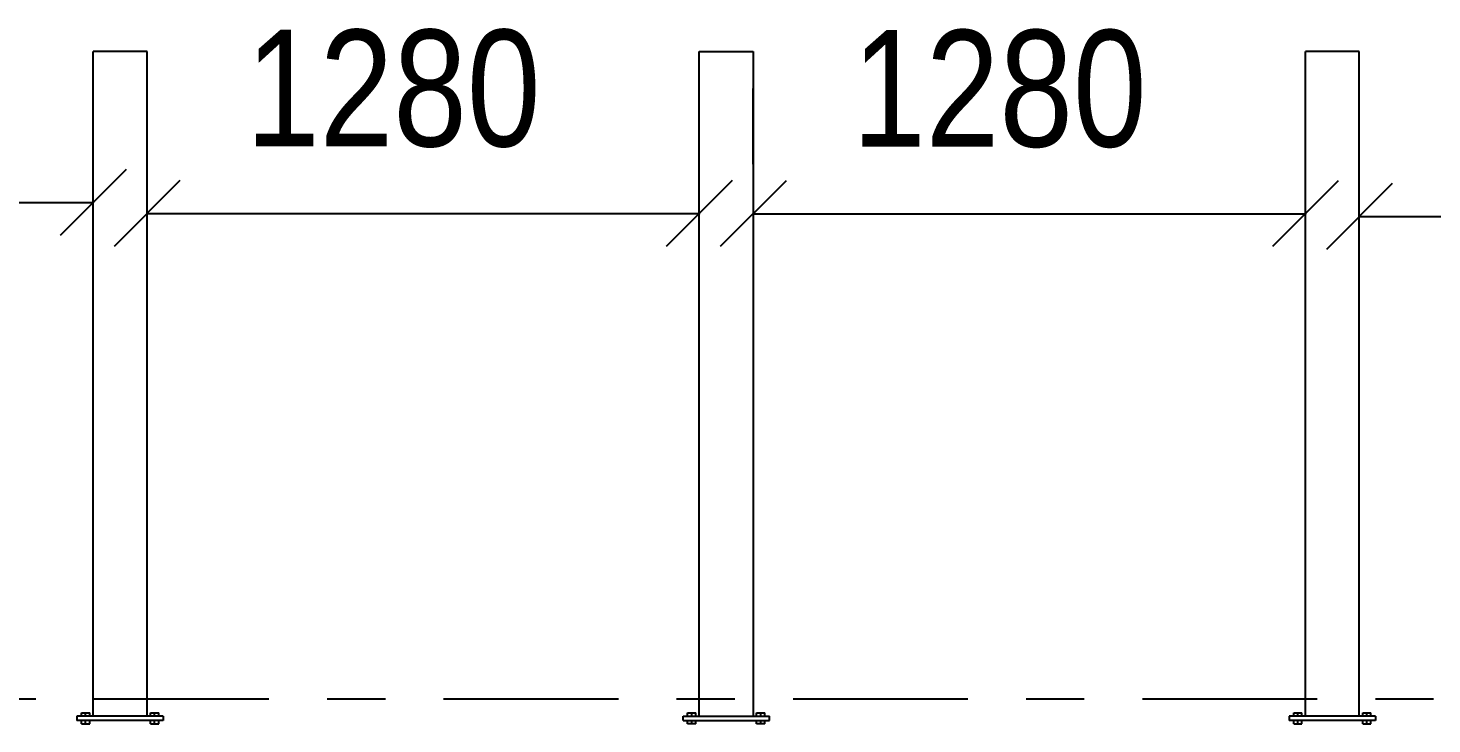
# Model space of a CAD drawing. Header units: millimetres. Extents: x 914 to 1731, y -85 to 465.
# Drawn here: x 1122.1 to 1146.2, y 368.48 to 380.42 of the extents above; entities that cross this region are included whole.
import ezdxf

# ---------------------------------------------------------------- set-up
doc = ezdxf.new("R2010")
doc.units = ezdxf.units.MM
doc.linetypes.add('XKITLINE00', pattern=[0])
doc.linetypes.add('XKITLINE03', pattern=[6, 3, -1, 1, -1])
for name, color, linetype, lineweight in [('Bolt', 1, 'Continuous', 0), ('S033M_GRID-STRUCT', 1, 'Continuous', 0), ('S060M_DIMENSION', 6, 'Continuous', 0), ('S281M_STEEL-COL', 3, 'Continuous', 0)]:
    doc.layers.add(name, color=color, linetype=linetype, lineweight=lineweight)
doc.styles.add('COMIC_SANS_MS', font='comic.ttf')

msp = doc.modelspace()

# ---------------------------------------------------------------- linework, layer by layer
at = {"layer": 'Bolt', "linetype": 'XKITLINE00', "lineweight": 25}
for p, q in [((1123.015, 368.614), (1123.015, 368.673)), ((1123.015, 368.673), (1123.156, 368.673)), ((1123.015, 368.614), (1123.015, 368.673)), ((1123.015, 368.673), (1123.156, 368.673)), ((1123.015, 368.614), (1123.015, 368.673)), ((1123.015, 368.673), (1123.156, 368.673)), ((1123.015, 368.614), (1123.015, 368.673)), ((1123.015, 368.673), (1123.156, 368.673)), ((1123.015, 368.614), (1123.015, 368.673)), ((1123.015, 368.673), (1123.156, 368.673)), ((1123.015, 368.614), (1123.015, 368.673)), ((1123.015, 368.673), (1123.156, 368.673)), ((1123.015, 368.614), (1123.015, 368.673)), ((1123.015, 368.673), (1123.156, 368.673)), ((1123.015, 368.614), (1123.015, 368.673)), ((1123.015, 368.673), (1123.156, 368.673)), ((1123.015, 368.614), (1123.015, 368.673)), ((1123.015, 368.673), (1123.156, 368.673)), ((1123.015, 368.614), (1123.015, 368.673)), ((1123.015, 368.673), (1123.156, 368.673)), ((1123.015, 368.614), (1123.015, 368.673)), ((1123.015, 368.673), (1123.156, 368.673)), ((1123.015, 368.614), (1123.015, 368.673)), ((1123.015, 368.673), (1123.156, 368.673)), ((1123.015, 368.614), (1123.015, 368.673)), ((1123.015, 368.673), (1123.156, 368.673)), ((1123.015, 368.614), (1123.015, 368.673)), ((1123.015, 368.673), (1123.156, 368.673)), ((1123.015, 368.614), (1123.015, 368.673)), ((1123.015, 368.673), (1123.156, 368.673)), ((1123.015, 368.614), (1123.015, 368.673)), ((1123.015, 368.673), (1123.156, 368.673)), ((1123.015, 368.614), (1123.015, 368.673)), ((1123.015, 368.673), (1123.156, 368.673)), ((1123.015, 368.614), (1123.015, 368.673)), ((1123.015, 368.673), (1123.156, 368.673)), ((1123.015, 368.614), (1123.015, 368.673)), ((1123.015, 368.673), (1123.156, 368.673)), ((1123.015, 368.614), (1123.015, 368.673)), ((1123.015, 368.673), (1123.156, 368.673)), ((1123.015, 368.614), (1123.015, 368.673)), ((1123.015, 368.673), (1123.156, 368.673)), ((1123.015, 368.614), (1123.015, 368.673)), ((1123.015, 368.673), (1123.156, 368.673)), ((1123.085, 368.614), (1123.085, 368.673)), ((1123.085, 368.614), (1123.085, 368.673)), ((1123.085, 368.614), (1123.085, 368.673)), ((1123.085, 368.614), (1123.085, 368.673)), ((1123.085, 368.614), (1123.085, 368.673)), ((1123.085, 368.614), (1123.085, 368.673)), ((1123.085, 368.614), (1123.085, 368.673)), ((1123.085, 368.614), (1123.085, 368.673)), ((1123.085, 368.614), (1123.085, 368.673)), ((1123.085, 368.614), (1123.085, 368.673)), ((1123.085, 368.614), (1123.085, 368.673)), ((1123.085, 368.614), (1123.085, 368.673)), ((1123.085, 368.614), (1123.085, 368.673)), ((1123.085, 368.614), (1123.085, 368.673)), ((1123.085, 368.614), (1123.085, 368.673)), ((1123.085, 368.614), (1123.085, 368.673)), ((1123.085, 368.614), (1123.085, 368.673)), ((1123.085, 368.614), (1123.085, 368.673)), ((1123.085, 368.614), (1123.085, 368.673)), ((1123.085, 368.614), (1123.085, 368.673)), ((1123.085, 368.614), (1123.085, 368.673)), ((1123.085, 368.614), (1123.085, 368.673)), ((1123.156, 368.614), (1123.156, 368.673)), ((1123.156, 368.614), (1123.156, 368.673)), ((1123.156, 368.614), (1123.156, 368.673)), ((1123.156, 368.614), (1123.156, 368.673)), ((1123.156, 368.614), (1123.156, 368.673)), ((1123.156, 368.614), (1123.156, 368.673)), ((1123.156, 368.614), (1123.156, 368.673)), ((1123.156, 368.614), (1123.156, 368.673)), ((1123.156, 368.614), (1123.156, 368.673)), ((1123.156, 368.614), (1123.156, 368.673)), ((1123.156, 368.614), (1123.156, 368.673)), ((1123.156, 368.614), (1123.156, 368.673)), ((1123.156, 368.614), (1123.156, 368.673)), ((1123.156, 368.614), (1123.156, 368.673)), ((1123.156, 368.614), (1123.156, 368.673)), ((1123.156, 368.614), (1123.156, 368.673)), ((1123.156, 368.614), (1123.156, 368.673)), ((1123.156, 368.614), (1123.156, 368.673)), ((1123.156, 368.614), (1123.156, 368.673)), ((1123.156, 368.614), (1123.156, 368.673)), ((1123.156, 368.614), (1123.156, 368.673)), ((1123.156, 368.614), (1123.156, 368.673)), ((1124.2, 368.614), (1124.2, 368.673)), ((1124.2, 368.673), (1124.341, 368.673)), ((1124.2, 368.614), (1124.2, 368.673)), ((1124.2, 368.673), (1124.341, 368.673)), ((1124.2, 368.614), (1124.2, 368.673)), ((1124.2, 368.673), (1124.341, 368.673)), ((1124.2, 368.614), (1124.2, 368.673)), ((1124.2, 368.673), (1124.341, 368.673)), ((1124.2, 368.614), (1124.2, 368.673)), ((1124.2, 368.673), (1124.341, 368.673)), ((1124.2, 368.614), (1124.2, 368.673)), ((1124.2, 368.673), (1124.341, 368.673)), ((1124.2, 368.614), (1124.2, 368.673)), ((1124.2, 368.673), (1124.341, 368.673)), ((1124.2, 368.614), (1124.2, 368.673)), ((1124.2, 368.673), (1124.341, 368.673)), ((1124.2, 368.614), (1124.2, 368.673)), ((1124.2, 368.673), (1124.341, 368.673)), ((1124.2, 368.614), (1124.2, 368.673)), ((1124.2, 368.673), (1124.341, 368.673)), ((1124.2, 368.614), (1124.2, 368.673)), ((1124.2, 368.673), (1124.341, 368.673)), ((1124.2, 368.614), (1124.2, 368.673)), ((1124.2, 368.673), (1124.341, 368.673)), ((1124.2, 368.614), (1124.2, 368.673)), ((1124.2, 368.673), (1124.341, 368.673)), ((1124.2, 368.614), (1124.2, 368.673)), ((1124.2, 368.673), (1124.341, 368.673)), ((1124.2, 368.614), (1124.2, 368.673)), ((1124.2, 368.673), (1124.341, 368.673)), ((1124.2, 368.614), (1124.2, 368.673)), ((1124.2, 368.673), (1124.341, 368.673)), ((1124.2, 368.614), (1124.2, 368.673)), ((1124.2, 368.673), (1124.341, 368.673)), ((1124.2, 368.614), (1124.2, 368.673)), ((1124.2, 368.673), (1124.341, 368.673)), ((1124.2, 368.614), (1124.2, 368.673)), ((1124.2, 368.673), (1124.341, 368.673)), ((1124.2, 368.614), (1124.2, 368.673)), ((1124.2, 368.673), (1124.341, 368.673)), ((1124.2, 368.614), (1124.2, 368.673)), ((1124.2, 368.673), (1124.341, 368.673)), ((1124.2, 368.614), (1124.2, 368.673)), ((1124.2, 368.673), (1124.341, 368.673)), ((1124.27, 368.614), (1124.27, 368.673)), ((1124.27, 368.614), (1124.27, 368.673)), ((1124.27, 368.614), (1124.27, 368.673)), ((1124.27, 368.614), (1124.27, 368.673)), ((1124.27, 368.614), (1124.27, 368.673)), ((1124.27, 368.614), (1124.27, 368.673)), ((1124.27, 368.614), (1124.27, 368.673)), ((1124.27, 368.614), (1124.27, 368.673)), ((1124.27, 368.614), (1124.27, 368.673)), ((1124.27, 368.614), (1124.27, 368.673)), ((1124.27, 368.614), (1124.27, 368.673)), ((1124.27, 368.614), (1124.27, 368.673)), ((1124.27, 368.614), (1124.27, 368.673)), ((1124.27, 368.614), (1124.27, 368.673)), ((1124.27, 368.614), (1124.27, 368.673)), ((1124.27, 368.614), (1124.27, 368.673)), ((1124.27, 368.614), (1124.27, 368.673)), ((1124.27, 368.614), (1124.27, 368.673)), ((1124.27, 368.614), (1124.27, 368.673)), ((1124.27, 368.614), (1124.27, 368.673)), ((1124.27, 368.614), (1124.27, 368.673)), ((1124.27, 368.614), (1124.27, 368.673)), ((1124.341, 368.614), (1124.341, 368.673)), ((1124.341, 368.614), (1124.341, 368.673)), ((1124.341, 368.614), (1124.341, 368.673)), ((1124.341, 368.614), (1124.341, 368.673)), ((1124.341, 368.614), (1124.341, 368.673)), ((1124.341, 368.614), (1124.341, 368.673)), ((1124.341, 368.614), (1124.341, 368.673)), ((1124.341, 368.614), (1124.341, 368.673)), ((1124.341, 368.614), (1124.341, 368.673)), ((1124.341, 368.614), (1124.341, 368.673)), ((1124.341, 368.614), (1124.341, 368.673)), ((1124.341, 368.614), (1124.341, 368.673)), ((1124.341, 368.614), (1124.341, 368.673)), ((1124.341, 368.614), (1124.341, 368.673)), ((1124.341, 368.614), (1124.341, 368.673)), ((1124.341, 368.614), (1124.341, 368.673)), ((1124.341, 368.614), (1124.341, 368.673)), ((1124.341, 368.614), (1124.341, 368.673)), ((1124.341, 368.614), (1124.341, 368.673)), ((1124.341, 368.614), (1124.341, 368.673)), ((1124.341, 368.614), (1124.341, 368.673)), ((1124.341, 368.614), (1124.341, 368.673)), ((1133.422, 368.614), (1133.422, 368.673)), ((1133.422, 368.673), (1133.563, 368.673)), ((1133.422, 368.614), (1133.422, 368.673)), ((1133.422, 368.673), (1133.563, 368.673)), ((1133.422, 368.614), (1133.422, 368.673)), ((1133.422, 368.673), (1133.563, 368.673)), ((1133.422, 368.614), (1133.422, 368.673)), ((1133.422, 368.673), (1133.563, 368.673)), ((1133.422, 368.614), (1133.422, 368.673)), ((1133.422, 368.673), (1133.563, 368.673)), ((1133.422, 368.614), (1133.422, 368.673)), ((1133.422, 368.673), (1133.563, 368.673)), ((1133.422, 368.614), (1133.422, 368.673)), ((1133.422, 368.673), (1133.563, 368.673)), ((1133.422, 368.614), (1133.422, 368.673)), ((1133.422, 368.673), (1133.563, 368.673)), ((1133.422, 368.614), (1133.422, 368.673)), ((1133.422, 368.673), (1133.563, 368.673)), ((1133.422, 368.614), (1133.422, 368.673)), ((1133.422, 368.673), (1133.563, 368.673)), ((1133.422, 368.614), (1133.422, 368.673)), ((1133.422, 368.673), (1133.563, 368.673)), ((1133.422, 368.614), (1133.422, 368.673)), ((1133.422, 368.673), (1133.563, 368.673)), ((1133.422, 368.614), (1133.422, 368.673)), ((1133.422, 368.673), (1133.563, 368.673)), ((1133.422, 368.614), (1133.422, 368.673)), ((1133.422, 368.673), (1133.563, 368.673)), ((1133.422, 368.614), (1133.422, 368.673)), ((1133.422, 368.673), (1133.563, 368.673)), ((1133.422, 368.614), (1133.422, 368.673)), ((1133.422, 368.673), (1133.563, 368.673)), ((1133.422, 368.614), (1133.422, 368.673)), ((1133.422, 368.673), (1133.563, 368.673)), ((1133.422, 368.614), (1133.422, 368.673)), ((1133.422, 368.673), (1133.563, 368.673)), ((1133.422, 368.614), (1133.422, 368.673)), ((1133.422, 368.673), (1133.563, 368.673)), ((1133.422, 368.614), (1133.422, 368.673)), ((1133.422, 368.673), (1133.563, 368.673)), ((1133.422, 368.614), (1133.422, 368.673)), ((1133.422, 368.673), (1133.563, 368.673)), ((1133.422, 368.614), (1133.422, 368.673)), ((1133.422, 368.673), (1133.563, 368.673)), ((1133.493, 368.614), (1133.493, 368.673)), ((1133.493, 368.614), (1133.493, 368.673)), ((1133.493, 368.614), (1133.493, 368.673)), ((1133.493, 368.614), (1133.493, 368.673)), ((1133.493, 368.614), (1133.493, 368.673)), ((1133.493, 368.614), (1133.493, 368.673)), ((1133.493, 368.614), (1133.493, 368.673)), ((1133.493, 368.614), (1133.493, 368.673)), ((1133.493, 368.614), (1133.493, 368.673)), ((1133.493, 368.614), (1133.493, 368.673)), ((1133.493, 368.614), (1133.493, 368.673)), ((1133.493, 368.614), (1133.493, 368.673)), ((1133.493, 368.614), (1133.493, 368.673)), ((1133.493, 368.614), (1133.493, 368.673)), ((1133.493, 368.614), (1133.493, 368.673)), ((1133.493, 368.614), (1133.493, 368.673)), ((1133.493, 368.614), (1133.493, 368.673)), ((1133.493, 368.614), (1133.493, 368.673)), ((1133.493, 368.614), (1133.493, 368.673)), ((1133.493, 368.614), (1133.493, 368.673)), ((1133.493, 368.614), (1133.493, 368.673)), ((1133.493, 368.614), (1133.493, 368.673)), ((1133.563, 368.614), (1133.563, 368.673)), ((1133.563, 368.614), (1133.563, 368.673)), ((1133.563, 368.614), (1133.563, 368.673)), ((1133.563, 368.614), (1133.563, 368.673)), ((1133.563, 368.614), (1133.563, 368.673)), ((1133.563, 368.614), (1133.563, 368.673)), ((1133.563, 368.614), (1133.563, 368.673)), ((1133.563, 368.614), (1133.563, 368.673)), ((1133.563, 368.614), (1133.563, 368.673)), ((1133.563, 368.614), (1133.563, 368.673)), ((1133.563, 368.614), (1133.563, 368.673)), ((1133.563, 368.614), (1133.563, 368.673)), ((1133.563, 368.614), (1133.563, 368.673)), ((1133.563, 368.614), (1133.563, 368.673)), ((1133.563, 368.614), (1133.563, 368.673)), ((1133.563, 368.614), (1133.563, 368.673)), ((1133.563, 368.614), (1133.563, 368.673)), ((1133.563, 368.614), (1133.563, 368.673)), ((1133.563, 368.614), (1133.563, 368.673)), ((1133.563, 368.614), (1133.563, 368.673)), ((1133.563, 368.614), (1133.563, 368.673)), ((1133.563, 368.614), (1133.563, 368.673)), ((1134.607, 368.614), (1134.607, 368.673)), ((1134.607, 368.673), (1134.748, 368.673)), ((1134.607, 368.614), (1134.607, 368.673)), ((1134.607, 368.673), (1134.748, 368.673)), ((1134.607, 368.614), (1134.607, 368.673)), ((1134.607, 368.673), (1134.748, 368.673)), ((1134.607, 368.614), (1134.607, 368.673)), ((1134.607, 368.673), (1134.748, 368.673)), ((1134.607, 368.614), (1134.607, 368.673)), ((1134.607, 368.673), (1134.748, 368.673)), ((1134.607, 368.614), (1134.607, 368.673)), ((1134.607, 368.673), (1134.748, 368.673)), ((1134.607, 368.614), (1134.607, 368.673)), ((1134.607, 368.673), (1134.748, 368.673)), ((1134.607, 368.614), (1134.607, 368.673)), ((1134.607, 368.673), (1134.748, 368.673)), ((1134.607, 368.614), (1134.607, 368.673)), ((1134.607, 368.673), (1134.748, 368.673)), ((1134.607, 368.614), (1134.607, 368.673)), ((1134.607, 368.673), (1134.748, 368.673)), ((1134.607, 368.614), (1134.607, 368.673)), ((1134.607, 368.673), (1134.748, 368.673)), ((1134.607, 368.614), (1134.607, 368.673)), ((1134.607, 368.673), (1134.748, 368.673)), ((1134.607, 368.614), (1134.607, 368.673)), ((1134.607, 368.673), (1134.748, 368.673)), ((1134.607, 368.614), (1134.607, 368.673)), ((1134.607, 368.673), (1134.748, 368.673)), ((1134.607, 368.614), (1134.607, 368.673)), ((1134.607, 368.673), (1134.748, 368.673)), ((1134.607, 368.614), (1134.607, 368.673)), ((1134.607, 368.673), (1134.748, 368.673)), ((1134.607, 368.614), (1134.607, 368.673)), ((1134.607, 368.673), (1134.748, 368.673)), ((1134.607, 368.614), (1134.607, 368.673)), ((1134.607, 368.673), (1134.748, 368.673)), ((1134.607, 368.614), (1134.607, 368.673)), ((1134.607, 368.673), (1134.748, 368.673)), ((1134.607, 368.614), (1134.607, 368.673)), ((1134.607, 368.673), (1134.748, 368.673)), ((1134.607, 368.614), (1134.607, 368.673)), ((1134.607, 368.673), (1134.748, 368.673)), ((1134.607, 368.614), (1134.607, 368.673)), ((1134.607, 368.673), (1134.748, 368.673)), ((1134.678, 368.614), (1134.678, 368.673)), ((1134.678, 368.614), (1134.678, 368.673)), ((1134.678, 368.614), (1134.678, 368.673)), ((1134.678, 368.614), (1134.678, 368.673)), ((1134.678, 368.614), (1134.678, 368.673)), ((1134.678, 368.614), (1134.678, 368.673)), ((1134.678, 368.614), (1134.678, 368.673)), ((1134.678, 368.614), (1134.678, 368.673)), ((1134.678, 368.614), (1134.678, 368.673)), ((1134.678, 368.614), (1134.678, 368.673)), ((1134.678, 368.614), (1134.678, 368.673)), ((1134.678, 368.614), (1134.678, 368.673)), ((1134.678, 368.614), (1134.678, 368.673)), ((1134.678, 368.614), (1134.678, 368.673)), ((1134.678, 368.614), (1134.678, 368.673)), ((1134.678, 368.614), (1134.678, 368.673)), ((1134.678, 368.614), (1134.678, 368.673)), ((1134.678, 368.614), (1134.678, 368.673)), ((1134.678, 368.614), (1134.678, 368.673)), ((1134.678, 368.614), (1134.678, 368.673)), ((1134.678, 368.614), (1134.678, 368.673)), ((1134.678, 368.614), (1134.678, 368.673)), ((1134.748, 368.614), (1134.748, 368.673)), ((1134.748, 368.614), (1134.748, 368.673)), ((1134.748, 368.614), (1134.748, 368.673)), ((1134.748, 368.614), (1134.748, 368.673)), ((1134.748, 368.614), (1134.748, 368.673)), ((1134.748, 368.614), (1134.748, 368.673)), ((1134.748, 368.614), (1134.748, 368.673)), ((1134.748, 368.614), (1134.748, 368.673)), ((1134.748, 368.614), (1134.748, 368.673)), ((1134.748, 368.614), (1134.748, 368.673)), ((1134.748, 368.614), (1134.748, 368.673)), ((1134.748, 368.614), (1134.748, 368.673)), ((1134.748, 368.614), (1134.748, 368.673)), ((1134.748, 368.614), (1134.748, 368.673)), ((1134.748, 368.614), (1134.748, 368.673)), ((1134.748, 368.614), (1134.748, 368.673)), ((1134.748, 368.614), (1134.748, 368.673)), ((1134.748, 368.614), (1134.748, 368.673)), ((1134.748, 368.614), (1134.748, 368.673)), ((1134.748, 368.614), (1134.748, 368.673)), ((1134.748, 368.614), (1134.748, 368.673)), ((1134.748, 368.614), (1134.748, 368.673)), ((1143.83, 368.614), (1143.83, 368.673)), ((1143.83, 368.673), (1143.97, 368.673)), ((1143.83, 368.614), (1143.83, 368.673)), ((1143.83, 368.673), (1143.97, 368.673)), ((1143.83, 368.614), (1143.83, 368.673)), ((1143.83, 368.673), (1143.97, 368.673)), ((1143.83, 368.614), (1143.83, 368.673)), ((1143.83, 368.673), (1143.97, 368.673)), ((1143.83, 368.614), (1143.83, 368.673)), ((1143.83, 368.673), (1143.97, 368.673)), ((1143.83, 368.614), (1143.83, 368.673)), ((1143.83, 368.673), (1143.97, 368.673)), ((1143.83, 368.614), (1143.83, 368.673)), ((1143.83, 368.673), (1143.97, 368.673)), ((1143.83, 368.614), (1143.83, 368.673)), ((1143.83, 368.673), (1143.97, 368.673)), ((1143.83, 368.614), (1143.83, 368.673)), ((1143.83, 368.673), (1143.97, 368.673)), ((1143.83, 368.614), (1143.83, 368.673)), ((1143.83, 368.673), (1143.97, 368.673)), ((1143.83, 368.614), (1143.83, 368.673)), ((1143.83, 368.673), (1143.97, 368.673)), ((1143.83, 368.614), (1143.83, 368.673)), ((1143.83, 368.673), (1143.97, 368.673)), ((1143.83, 368.614), (1143.83, 368.673)), ((1143.83, 368.673), (1143.97, 368.673)), ((1143.83, 368.614), (1143.83, 368.673)), ((1143.83, 368.673), (1143.97, 368.673)), ((1143.83, 368.614), (1143.83, 368.673)), ((1143.83, 368.673), (1143.97, 368.673)), ((1143.83, 368.614), (1143.83, 368.673)), ((1143.83, 368.673), (1143.97, 368.673)), ((1143.83, 368.614), (1143.83, 368.673)), ((1143.83, 368.673), (1143.97, 368.673)), ((1143.83, 368.614), (1143.83, 368.673)), ((1143.83, 368.673), (1143.97, 368.673)), ((1143.83, 368.614), (1143.83, 368.673)), ((1143.83, 368.673), (1143.97, 368.673)), ((1143.83, 368.614), (1143.83, 368.673)), ((1143.83, 368.673), (1143.97, 368.673)), ((1143.83, 368.614), (1143.83, 368.673)), ((1143.83, 368.673), (1143.97, 368.673)), ((1143.83, 368.614), (1143.83, 368.673)), ((1143.83, 368.673), (1143.97, 368.673)), ((1143.9, 368.614), (1143.9, 368.673)), ((1143.9, 368.614), (1143.9, 368.673)), ((1143.9, 368.614), (1143.9, 368.673)), ((1143.9, 368.614), (1143.9, 368.673)), ((1143.9, 368.614), (1143.9, 368.673)), ((1143.9, 368.614), (1143.9, 368.673)), ((1143.9, 368.614), (1143.9, 368.673)), ((1143.9, 368.614), (1143.9, 368.673)), ((1143.9, 368.614), (1143.9, 368.673)), ((1143.9, 368.614), (1143.9, 368.673)), ((1143.9, 368.614), (1143.9, 368.673)), ((1143.9, 368.614), (1143.9, 368.673)), ((1143.9, 368.614), (1143.9, 368.673)), ((1143.9, 368.614), (1143.9, 368.673)), ((1143.9, 368.614), (1143.9, 368.673)), ((1143.9, 368.614), (1143.9, 368.673)), ((1143.9, 368.614), (1143.9, 368.673)), ((1143.9, 368.614), (1143.9, 368.673)), ((1143.9, 368.614), (1143.9, 368.673)), ((1143.9, 368.614), (1143.9, 368.673)), ((1143.9, 368.614), (1143.9, 368.673)), ((1143.9, 368.614), (1143.9, 368.673)), ((1143.97, 368.614), (1143.97, 368.673)), ((1143.97, 368.614), (1143.97, 368.673)), ((1143.97, 368.614), (1143.97, 368.673)), ((1143.97, 368.614), (1143.97, 368.673)), ((1143.97, 368.614), (1143.97, 368.673)), ((1143.97, 368.614), (1143.97, 368.673)), ((1143.97, 368.614), (1143.97, 368.673)), ((1143.97, 368.614), (1143.97, 368.673)), ((1143.97, 368.614), (1143.97, 368.673)), ((1143.97, 368.614), (1143.97, 368.673)), ((1143.97, 368.614), (1143.97, 368.673)), ((1143.97, 368.614), (1143.97, 368.673)), ((1143.97, 368.614), (1143.97, 368.673)), ((1143.97, 368.614), (1143.97, 368.673)), ((1143.97, 368.614), (1143.97, 368.673)), ((1143.97, 368.614), (1143.97, 368.673)), ((1143.97, 368.614), (1143.97, 368.673)), ((1143.97, 368.614), (1143.97, 368.673)), ((1143.97, 368.614), (1143.97, 368.673)), ((1143.97, 368.614), (1143.97, 368.673)), ((1143.97, 368.614), (1143.97, 368.673)), ((1143.97, 368.614), (1143.97, 368.673)), ((1145.015, 368.614), (1145.015, 368.673)), ((1145.015, 368.673), (1145.156, 368.673)), ((1145.015, 368.614), (1145.015, 368.673)), ((1145.015, 368.673), (1145.156, 368.673)), ((1145.015, 368.614), (1145.015, 368.673)), ((1145.015, 368.673), (1145.156, 368.673)), ((1145.015, 368.614), (1145.015, 368.673)), ((1145.015, 368.673), (1145.156, 368.673)), ((1145.015, 368.614), (1145.015, 368.673)), ((1145.015, 368.673), (1145.156, 368.673)), ((1145.015, 368.614), (1145.015, 368.673)), ((1145.015, 368.673), (1145.156, 368.673)), ((1145.015, 368.614), (1145.015, 368.673)), ((1145.015, 368.673), (1145.156, 368.673)), ((1145.015, 368.614), (1145.015, 368.673)), ((1145.015, 368.673), (1145.156, 368.673)), ((1145.015, 368.614), (1145.015, 368.673)), ((1145.015, 368.673), (1145.156, 368.673)), ((1145.015, 368.614), (1145.015, 368.673)), ((1145.015, 368.673), (1145.156, 368.673)), ((1145.015, 368.614), (1145.015, 368.673)), ((1145.015, 368.673), (1145.156, 368.673)), ((1145.015, 368.614), (1145.015, 368.673)), ((1145.015, 368.673), (1145.156, 368.673)), ((1145.015, 368.614), (1145.015, 368.673)), ((1145.015, 368.673), (1145.156, 368.673)), ((1145.015, 368.614), (1145.015, 368.673)), ((1145.015, 368.673), (1145.156, 368.673)), ((1145.015, 368.614), (1145.015, 368.673)), ((1145.015, 368.673), (1145.156, 368.673)), ((1145.015, 368.614), (1145.015, 368.673)), ((1145.015, 368.673), (1145.156, 368.673)), ((1145.015, 368.614), (1145.015, 368.673)), ((1145.015, 368.673), (1145.156, 368.673)), ((1145.015, 368.614), (1145.015, 368.673)), ((1145.015, 368.673), (1145.156, 368.673)), ((1145.015, 368.614), (1145.015, 368.673)), ((1145.015, 368.673), (1145.156, 368.673)), ((1145.015, 368.614), (1145.015, 368.673)), ((1145.015, 368.673), (1145.156, 368.673)), ((1145.015, 368.614), (1145.015, 368.673)), ((1145.015, 368.673), (1145.156, 368.673)), ((1145.015, 368.614), (1145.015, 368.673)), ((1145.015, 368.673), (1145.156, 368.673)), ((1145.085, 368.614), (1145.085, 368.673)), ((1145.085, 368.614), (1145.085, 368.673)), ((1145.085, 368.614), (1145.085, 368.673)), ((1145.085, 368.614), (1145.085, 368.673)), ((1145.085, 368.614), (1145.085, 368.673)), ((1145.085, 368.614), (1145.085, 368.673)), ((1145.085, 368.614), (1145.085, 368.673)), ((1145.085, 368.614), (1145.085, 368.673)), ((1145.085, 368.614), (1145.085, 368.673)), ((1145.085, 368.614), (1145.085, 368.673)), ((1145.085, 368.614), (1145.085, 368.673)), ((1145.085, 368.614), (1145.085, 368.673)), ((1145.085, 368.614), (1145.085, 368.673)), ((1145.085, 368.614), (1145.085, 368.673)), ((1145.085, 368.614), (1145.085, 368.673)), ((1145.085, 368.614), (1145.085, 368.673)), ((1145.085, 368.614), (1145.085, 368.673)), ((1145.085, 368.614), (1145.085, 368.673)), ((1145.085, 368.614), (1145.085, 368.673)), ((1145.085, 368.614), (1145.085, 368.673)), ((1145.085, 368.614), (1145.085, 368.673)), ((1145.085, 368.614), (1145.085, 368.673)), ((1145.156, 368.614), (1145.156, 368.673)), ((1145.156, 368.614), (1145.156, 368.673)), ((1145.156, 368.614), (1145.156, 368.673)), ((1145.156, 368.614), (1145.156, 368.673)), ((1145.156, 368.614), (1145.156, 368.673)), ((1145.156, 368.614), (1145.156, 368.673)), ((1145.156, 368.614), (1145.156, 368.673)), ((1145.156, 368.614), (1145.156, 368.673)), ((1145.156, 368.614), (1145.156, 368.673)), ((1145.156, 368.614), (1145.156, 368.673)), ((1145.156, 368.614), (1145.156, 368.673)), ((1145.156, 368.614), (1145.156, 368.673)), ((1145.156, 368.614), (1145.156, 368.673)), ((1145.156, 368.614), (1145.156, 368.673)), ((1145.156, 368.614), (1145.156, 368.673)), ((1145.156, 368.614), (1145.156, 368.673)), ((1145.156, 368.614), (1145.156, 368.673)), ((1145.156, 368.614), (1145.156, 368.673)), ((1145.156, 368.614), (1145.156, 368.673)), ((1145.156, 368.614), (1145.156, 368.673)), ((1145.156, 368.614), (1145.156, 368.673)), ((1145.156, 368.614), (1145.156, 368.673)), ((1123.015, 368.481), (1123.015, 368.54)), ((1123.015, 368.481), (1123.015, 368.54)), ((1123.015, 368.481), (1123.015, 368.54)), ((1123.015, 368.481), (1123.015, 368.54)), ((1123.015, 368.481), (1123.015, 368.54)), ((1123.015, 368.481), (1123.015, 368.54)), ((1123.015, 368.481), (1123.015, 368.54)), ((1123.015, 368.481), (1123.015, 368.54)), ((1123.015, 368.481), (1123.015, 368.54)), ((1123.015, 368.481), (1123.015, 368.54)), ((1123.015, 368.481), (1123.015, 368.54)), ((1123.015, 368.481), (1123.015, 368.54)), ((1123.015, 368.481), (1123.015, 368.54)), ((1123.015, 368.481), (1123.015, 368.54)), ((1123.015, 368.481), (1123.015, 368.54)), ((1123.015, 368.481), (1123.015, 368.54)), ((1123.015, 368.481), (1123.015, 368.54)), ((1123.015, 368.481), (1123.015, 368.54)), ((1123.015, 368.481), (1123.015, 368.54)), ((1123.015, 368.481), (1123.015, 368.54)), ((1123.015, 368.481), (1123.015, 368.54)), ((1123.015, 368.481), (1123.015, 368.54)), ((1123.015, 368.481), (1123.156, 368.481)), ((1123.015, 368.481), (1123.156, 368.481)), ((1123.015, 368.481), (1123.156, 368.481)), ((1123.015, 368.481), (1123.156, 368.481)), ((1123.015, 368.481), (1123.156, 368.481)), ((1123.015, 368.481), (1123.156, 368.481)), ((1123.015, 368.481), (1123.156, 368.481)), ((1123.015, 368.481), (1123.156, 368.481)), ((1123.015, 368.481), (1123.156, 368.481)), ((1123.015, 368.481), (1123.156, 368.481)), ((1123.015, 368.481), (1123.156, 368.481)), ((1123.015, 368.481), (1123.156, 368.481)), ((1123.015, 368.481), (1123.156, 368.481)), ((1123.015, 368.481), (1123.156, 368.481)), ((1123.015, 368.481), (1123.156, 368.481)), ((1123.015, 368.481), (1123.156, 368.481)), ((1123.015, 368.481), (1123.156, 368.481)), ((1123.015, 368.481), (1123.156, 368.481)), ((1123.015, 368.481), (1123.156, 368.481)), ((1123.015, 368.481), (1123.156, 368.481)), ((1123.015, 368.481), (1123.156, 368.481)), ((1123.015, 368.481), (1123.156, 368.481)), ((1123.085, 368.481), (1123.085, 368.54)), ((1123.085, 368.481), (1123.085, 368.54)), ((1123.085, 368.481), (1123.085, 368.54)), ((1123.085, 368.481), (1123.085, 368.54)), ((1123.085, 368.481), (1123.085, 368.54)), ((1123.085, 368.481), (1123.085, 368.54)), ((1123.085, 368.481), (1123.085, 368.54)), ((1123.085, 368.481), (1123.085, 368.54)), ((1123.085, 368.481), (1123.085, 368.54)), ((1123.085, 368.481), (1123.085, 368.54)), ((1123.085, 368.481), (1123.085, 368.54)), ((1123.085, 368.481), (1123.085, 368.54)), ((1123.085, 368.481), (1123.085, 368.54)), ((1123.085, 368.481), (1123.085, 368.54)), ((1123.085, 368.481), (1123.085, 368.54)), ((1123.085, 368.481), (1123.085, 368.54)), ((1123.085, 368.481), (1123.085, 368.54)), ((1123.085, 368.481), (1123.085, 368.54)), ((1123.085, 368.481), (1123.085, 368.54)), ((1123.085, 368.481), (1123.085, 368.54)), ((1123.085, 368.481), (1123.085, 368.54)), ((1123.085, 368.481), (1123.085, 368.54)), ((1123.156, 368.481), (1123.156, 368.54)), ((1123.156, 368.481), (1123.156, 368.54)), ((1123.156, 368.481), (1123.156, 368.54)), ((1123.156, 368.481), (1123.156, 368.54)), ((1123.156, 368.481), (1123.156, 368.54)), ((1123.156, 368.481), (1123.156, 368.54)), ((1123.156, 368.481), (1123.156, 368.54)), ((1123.156, 368.481), (1123.156, 368.54)), ((1123.156, 368.481), (1123.156, 368.54)), ((1123.156, 368.481), (1123.156, 368.54)), ((1123.156, 368.481), (1123.156, 368.54)), ((1123.156, 368.481), (1123.156, 368.54)), ((1123.156, 368.481), (1123.156, 368.54)), ((1123.156, 368.481), (1123.156, 368.54)), ((1123.156, 368.481), (1123.156, 368.54)), ((1123.156, 368.481), (1123.156, 368.54)), ((1123.156, 368.481), (1123.156, 368.54)), ((1123.156, 368.481), (1123.156, 368.54)), ((1123.156, 368.481), (1123.156, 368.54)), ((1123.156, 368.481), (1123.156, 368.54)), ((1123.156, 368.481), (1123.156, 368.54)), ((1123.156, 368.481), (1123.156, 368.54)), ((1124.2, 368.481), (1124.2, 368.54)), ((1124.2, 368.481), (1124.2, 368.54)), ((1124.2, 368.481), (1124.2, 368.54)), ((1124.2, 368.481), (1124.2, 368.54)), ((1124.2, 368.481), (1124.2, 368.54)), ((1124.2, 368.481), (1124.2, 368.54)), ((1124.2, 368.481), (1124.2, 368.54)), ((1124.2, 368.481), (1124.2, 368.54)), ((1124.2, 368.481), (1124.2, 368.54)), ((1124.2, 368.481), (1124.2, 368.54)), ((1124.2, 368.481), (1124.2, 368.54)), ((1124.2, 368.481), (1124.2, 368.54)), ((1124.2, 368.481), (1124.2, 368.54)), ((1124.2, 368.481), (1124.2, 368.54)), ((1124.2, 368.481), (1124.2, 368.54)), ((1124.2, 368.481), (1124.2, 368.54)), ((1124.2, 368.481), (1124.2, 368.54)), ((1124.2, 368.481), (1124.2, 368.54)), ((1124.2, 368.481), (1124.2, 368.54)), ((1124.2, 368.481), (1124.2, 368.54)), ((1124.2, 368.481), (1124.2, 368.54)), ((1124.2, 368.481), (1124.2, 368.54)), ((1124.2, 368.481), (1124.341, 368.481)), ((1124.2, 368.481), (1124.341, 368.481)), ((1124.2, 368.481), (1124.341, 368.481)), ((1124.2, 368.481), (1124.341, 368.481)), ((1124.2, 368.481), (1124.341, 368.481)), ((1124.2, 368.481), (1124.341, 368.481)), ((1124.2, 368.481), (1124.341, 368.481)), ((1124.2, 368.481), (1124.341, 368.481)), ((1124.2, 368.481), (1124.341, 368.481)), ((1124.2, 368.481), (1124.341, 368.481)), ((1124.2, 368.481), (1124.341, 368.481)), ((1124.2, 368.481), (1124.341, 368.481)), ((1124.2, 368.481), (1124.341, 368.481)), ((1124.2, 368.481), (1124.341, 368.481)), ((1124.2, 368.481), (1124.341, 368.481)), ((1124.2, 368.481), (1124.341, 368.481)), ((1124.2, 368.481), (1124.341, 368.481)), ((1124.2, 368.481), (1124.341, 368.481)), ((1124.2, 368.481), (1124.341, 368.481)), ((1124.2, 368.481), (1124.341, 368.481)), ((1124.2, 368.481), (1124.341, 368.481)), ((1124.2, 368.481), (1124.341, 368.481)), ((1124.27, 368.481), (1124.27, 368.54)), ((1124.27, 368.481), (1124.27, 368.54)), ((1124.27, 368.481), (1124.27, 368.54)), ((1124.27, 368.481), (1124.27, 368.54)), ((1124.27, 368.481), (1124.27, 368.54)), ((1124.27, 368.481), (1124.27, 368.54)), ((1124.27, 368.481), (1124.27, 368.54)), ((1124.27, 368.481), (1124.27, 368.54)), ((1124.27, 368.481), (1124.27, 368.54)), ((1124.27, 368.481), (1124.27, 368.54)), ((1124.27, 368.481), (1124.27, 368.54)), ((1124.27, 368.481), (1124.27, 368.54)), ((1124.27, 368.481), (1124.27, 368.54)), ((1124.27, 368.481), (1124.27, 368.54)), ((1124.27, 368.481), (1124.27, 368.54)), ((1124.27, 368.481), (1124.27, 368.54)), ((1124.27, 368.481), (1124.27, 368.54)), ((1124.27, 368.481), (1124.27, 368.54)), ((1124.27, 368.481), (1124.27, 368.54)), ((1124.27, 368.481), (1124.27, 368.54)), ((1124.27, 368.481), (1124.27, 368.54)), ((1124.27, 368.481), (1124.27, 368.54)), ((1124.341, 368.481), (1124.341, 368.54)), ((1124.341, 368.481), (1124.341, 368.54)), ((1124.341, 368.481), (1124.341, 368.54)), ((1124.341, 368.481), (1124.341, 368.54)), ((1124.341, 368.481), (1124.341, 368.54)), ((1124.341, 368.481), (1124.341, 368.54)), ((1124.341, 368.481), (1124.341, 368.54)), ((1124.341, 368.481), (1124.341, 368.54)), ((1124.341, 368.481), (1124.341, 368.54)), ((1124.341, 368.481), (1124.341, 368.54)), ((1124.341, 368.481), (1124.341, 368.54)), ((1124.341, 368.481), (1124.341, 368.54)), ((1124.341, 368.481), (1124.341, 368.54)), ((1124.341, 368.481), (1124.341, 368.54)), ((1124.341, 368.481), (1124.341, 368.54)), ((1124.341, 368.481), (1124.341, 368.54)), ((1124.341, 368.481), (1124.341, 368.54)), ((1124.341, 368.481), (1124.341, 368.54)), ((1124.341, 368.481), (1124.341, 368.54)), ((1124.341, 368.481), (1124.341, 368.54)), ((1124.341, 368.481), (1124.341, 368.54)), ((1124.341, 368.481), (1124.341, 368.54)), ((1133.422, 368.481), (1133.422, 368.54)), ((1133.422, 368.481), (1133.422, 368.54)), ((1133.422, 368.481), (1133.422, 368.54)), ((1133.422, 368.481), (1133.422, 368.54)), ((1133.422, 368.481), (1133.422, 368.54)), ((1133.422, 368.481), (1133.422, 368.54)), ((1133.422, 368.481), (1133.422, 368.54)), ((1133.422, 368.481), (1133.422, 368.54)), ((1133.422, 368.481), (1133.422, 368.54)), ((1133.422, 368.481), (1133.422, 368.54)), ((1133.422, 368.481), (1133.422, 368.54)), ((1133.422, 368.481), (1133.422, 368.54)), ((1133.422, 368.481), (1133.422, 368.54)), ((1133.422, 368.481), (1133.422, 368.54)), ((1133.422, 368.481), (1133.422, 368.54)), ((1133.422, 368.481), (1133.422, 368.54)), ((1133.422, 368.481), (1133.422, 368.54)), ((1133.422, 368.481), (1133.422, 368.54)), ((1133.422, 368.481), (1133.422, 368.54)), ((1133.422, 368.481), (1133.422, 368.54)), ((1133.422, 368.481), (1133.422, 368.54)), ((1133.422, 368.481), (1133.422, 368.54)), ((1133.563, 368.481), (1133.422, 368.481)), ((1133.563, 368.481), (1133.422, 368.481)), ((1133.563, 368.481), (1133.422, 368.481)), ((1133.563, 368.481), (1133.422, 368.481)), ((1133.563, 368.481), (1133.422, 368.481)), ((1133.563, 368.481), (1133.422, 368.481)), ((1133.563, 368.481), (1133.422, 368.481)), ((1133.563, 368.481), (1133.422, 368.481)), ((1133.563, 368.481), (1133.422, 368.481)), ((1133.563, 368.481), (1133.422, 368.481)), ((1133.563, 368.481), (1133.422, 368.481)), ((1133.563, 368.481), (1133.422, 368.481)), ((1133.563, 368.481), (1133.422, 368.481)), ((1133.563, 368.481), (1133.422, 368.481)), ((1133.563, 368.481), (1133.422, 368.481)), ((1133.563, 368.481), (1133.422, 368.481)), ((1133.563, 368.481), (1133.422, 368.481)), ((1133.563, 368.481), (1133.422, 368.481)), ((1133.563, 368.481), (1133.422, 368.481)), ((1133.563, 368.481), (1133.422, 368.481)), ((1133.563, 368.481), (1133.422, 368.481)), ((1133.563, 368.481), (1133.422, 368.481)), ((1133.493, 368.481), (1133.493, 368.54)), ((1133.493, 368.481), (1133.493, 368.54)), ((1133.493, 368.481), (1133.493, 368.54)), ((1133.493, 368.481), (1133.493, 368.54)), ((1133.493, 368.481), (1133.493, 368.54)), ((1133.493, 368.481), (1133.493, 368.54)), ((1133.493, 368.481), (1133.493, 368.54)), ((1133.493, 368.481), (1133.493, 368.54)), ((1133.493, 368.481), (1133.493, 368.54)), ((1133.493, 368.481), (1133.493, 368.54)), ((1133.493, 368.481), (1133.493, 368.54)), ((1133.493, 368.481), (1133.493, 368.54)), ((1133.493, 368.481), (1133.493, 368.54)), ((1133.493, 368.481), (1133.493, 368.54)), ((1133.493, 368.481), (1133.493, 368.54)), ((1133.493, 368.481), (1133.493, 368.54)), ((1133.493, 368.481), (1133.493, 368.54)), ((1133.493, 368.481), (1133.493, 368.54)), ((1133.493, 368.481), (1133.493, 368.54)), ((1133.493, 368.481), (1133.493, 368.54)), ((1133.493, 368.481), (1133.493, 368.54)), ((1133.493, 368.481), (1133.493, 368.54)), ((1133.563, 368.481), (1133.563, 368.54)), ((1133.563, 368.481), (1133.563, 368.54)), ((1133.563, 368.481), (1133.563, 368.54)), ((1133.563, 368.481), (1133.563, 368.54)), ((1133.563, 368.481), (1133.563, 368.54)), ((1133.563, 368.481), (1133.563, 368.54)), ((1133.563, 368.481), (1133.563, 368.54)), ((1133.563, 368.481), (1133.563, 368.54)), ((1133.563, 368.481), (1133.563, 368.54)), ((1133.563, 368.481), (1133.563, 368.54)), ((1133.563, 368.481), (1133.563, 368.54)), ((1133.563, 368.481), (1133.563, 368.54)), ((1133.563, 368.481), (1133.563, 368.54)), ((1133.563, 368.481), (1133.563, 368.54)), ((1133.563, 368.481), (1133.563, 368.54)), ((1133.563, 368.481), (1133.563, 368.54)), ((1133.563, 368.481), (1133.563, 368.54)), ((1133.563, 368.481), (1133.563, 368.54)), ((1133.563, 368.481), (1133.563, 368.54)), ((1133.563, 368.481), (1133.563, 368.54)), ((1133.563, 368.481), (1133.563, 368.54)), ((1133.563, 368.481), (1133.563, 368.54)), ((1134.607, 368.481), (1134.607, 368.54)), ((1134.607, 368.481), (1134.607, 368.54)), ((1134.607, 368.481), (1134.607, 368.54)), ((1134.607, 368.481), (1134.607, 368.54)), ((1134.607, 368.481), (1134.607, 368.54)), ((1134.607, 368.481), (1134.607, 368.54)), ((1134.607, 368.481), (1134.607, 368.54)), ((1134.607, 368.481), (1134.607, 368.54)), ((1134.607, 368.481), (1134.607, 368.54)), ((1134.607, 368.481), (1134.607, 368.54)), ((1134.607, 368.481), (1134.607, 368.54)), ((1134.607, 368.481), (1134.607, 368.54)), ((1134.607, 368.481), (1134.607, 368.54)), ((1134.607, 368.481), (1134.607, 368.54)), ((1134.607, 368.481), (1134.607, 368.54)), ((1134.607, 368.481), (1134.607, 368.54)), ((1134.607, 368.481), (1134.607, 368.54)), ((1134.607, 368.481), (1134.607, 368.54)), ((1134.607, 368.481), (1134.607, 368.54)), ((1134.607, 368.481), (1134.607, 368.54)), ((1134.607, 368.481), (1134.607, 368.54)), ((1134.607, 368.481), (1134.607, 368.54)), ((1134.748, 368.481), (1134.607, 368.481)), ((1134.748, 368.481), (1134.607, 368.481)), ((1134.748, 368.481), (1134.607, 368.481)), ((1134.748, 368.481), (1134.607, 368.481)), ((1134.748, 368.481), (1134.607, 368.481)), ((1134.748, 368.481), (1134.607, 368.481)), ((1134.748, 368.481), (1134.607, 368.481)), ((1134.748, 368.481), (1134.607, 368.481)), ((1134.748, 368.481), (1134.607, 368.481)), ((1134.748, 368.481), (1134.607, 368.481)), ((1134.748, 368.481), (1134.607, 368.481)), ((1134.748, 368.481), (1134.607, 368.481)), ((1134.748, 368.481), (1134.607, 368.481)), ((1134.748, 368.481), (1134.607, 368.481)), ((1134.748, 368.481), (1134.607, 368.481)), ((1134.748, 368.481), (1134.607, 368.481)), ((1134.748, 368.481), (1134.607, 368.481)), ((1134.748, 368.481), (1134.607, 368.481)), ((1134.748, 368.481), (1134.607, 368.481)), ((1134.748, 368.481), (1134.607, 368.481)), ((1134.748, 368.481), (1134.607, 368.481)), ((1134.748, 368.481), (1134.607, 368.481)), ((1134.678, 368.481), (1134.678, 368.54)), ((1134.678, 368.481), (1134.678, 368.54)), ((1134.678, 368.481), (1134.678, 368.54)), ((1134.678, 368.481), (1134.678, 368.54)), ((1134.678, 368.481), (1134.678, 368.54)), ((1134.678, 368.481), (1134.678, 368.54)), ((1134.678, 368.481), (1134.678, 368.54)), ((1134.678, 368.481), (1134.678, 368.54)), ((1134.678, 368.481), (1134.678, 368.54)), ((1134.678, 368.481), (1134.678, 368.54)), ((1134.678, 368.481), (1134.678, 368.54)), ((1134.678, 368.481), (1134.678, 368.54)), ((1134.678, 368.481), (1134.678, 368.54)), ((1134.678, 368.481), (1134.678, 368.54)), ((1134.678, 368.481), (1134.678, 368.54)), ((1134.678, 368.481), (1134.678, 368.54)), ((1134.678, 368.481), (1134.678, 368.54)), ((1134.678, 368.481), (1134.678, 368.54)), ((1134.678, 368.481), (1134.678, 368.54)), ((1134.678, 368.481), (1134.678, 368.54)), ((1134.678, 368.481), (1134.678, 368.54)), ((1134.678, 368.481), (1134.678, 368.54)), ((1134.748, 368.481), (1134.748, 368.54)), ((1134.748, 368.481), (1134.748, 368.54)), ((1134.748, 368.481), (1134.748, 368.54)), ((1134.748, 368.481), (1134.748, 368.54)), ((1134.748, 368.481), (1134.748, 368.54)), ((1134.748, 368.481), (1134.748, 368.54)), ((1134.748, 368.481), (1134.748, 368.54)), ((1134.748, 368.481), (1134.748, 368.54)), ((1134.748, 368.481), (1134.748, 368.54)), ((1134.748, 368.481), (1134.748, 368.54)), ((1134.748, 368.481), (1134.748, 368.54)), ((1134.748, 368.481), (1134.748, 368.54)), ((1134.748, 368.481), (1134.748, 368.54)), ((1134.748, 368.481), (1134.748, 368.54)), ((1134.748, 368.481), (1134.748, 368.54)), ((1134.748, 368.481), (1134.748, 368.54)), ((1134.748, 368.481), (1134.748, 368.54)), ((1134.748, 368.481), (1134.748, 368.54)), ((1134.748, 368.481), (1134.748, 368.54)), ((1134.748, 368.481), (1134.748, 368.54)), ((1134.748, 368.481), (1134.748, 368.54)), ((1134.748, 368.481), (1134.748, 368.54)), ((1143.83, 368.481), (1143.83, 368.54)), ((1143.83, 368.481), (1143.83, 368.54)), ((1143.83, 368.481), (1143.83, 368.54)), ((1143.83, 368.481), (1143.83, 368.54)), ((1143.83, 368.481), (1143.83, 368.54)), ((1143.83, 368.481), (1143.83, 368.54)), ((1143.83, 368.481), (1143.83, 368.54)), ((1143.83, 368.481), (1143.83, 368.54)), ((1143.83, 368.481), (1143.83, 368.54)), ((1143.83, 368.481), (1143.83, 368.54)), ((1143.83, 368.481), (1143.83, 368.54)), ((1143.83, 368.481), (1143.83, 368.54)), ((1143.83, 368.481), (1143.83, 368.54)), ((1143.83, 368.481), (1143.83, 368.54)), ((1143.83, 368.481), (1143.83, 368.54)), ((1143.83, 368.481), (1143.83, 368.54)), ((1143.83, 368.481), (1143.83, 368.54)), ((1143.83, 368.481), (1143.83, 368.54)), ((1143.83, 368.481), (1143.83, 368.54)), ((1143.83, 368.481), (1143.83, 368.54)), ((1143.83, 368.481), (1143.83, 368.54)), ((1143.83, 368.481), (1143.83, 368.54)), ((1143.83, 368.481), (1143.97, 368.481)), ((1143.83, 368.481), (1143.97, 368.481)), ((1143.83, 368.481), (1143.97, 368.481)), ((1143.83, 368.481), (1143.97, 368.481)), ((1143.83, 368.481), (1143.97, 368.481)), ((1143.83, 368.481), (1143.97, 368.481)), ((1143.83, 368.481), (1143.97, 368.481)), ((1143.83, 368.481), (1143.97, 368.481)), ((1143.83, 368.481), (1143.97, 368.481)), ((1143.83, 368.481), (1143.97, 368.481)), ((1143.83, 368.481), (1143.97, 368.481)), ((1143.83, 368.481), (1143.97, 368.481)), ((1143.83, 368.481), (1143.97, 368.481)), ((1143.83, 368.481), (1143.97, 368.481)), ((1143.83, 368.481), (1143.97, 368.481)), ((1143.83, 368.481), (1143.97, 368.481)), ((1143.83, 368.481), (1143.97, 368.481)), ((1143.83, 368.481), (1143.97, 368.481)), ((1143.83, 368.481), (1143.97, 368.481)), ((1143.83, 368.481), (1143.97, 368.481)), ((1143.83, 368.481), (1143.97, 368.481)), ((1143.83, 368.481), (1143.97, 368.481)), ((1143.9, 368.481), (1143.9, 368.54)), ((1143.9, 368.481), (1143.9, 368.54)), ((1143.9, 368.481), (1143.9, 368.54)), ((1143.9, 368.481), (1143.9, 368.54)), ((1143.9, 368.481), (1143.9, 368.54)), ((1143.9, 368.481), (1143.9, 368.54)), ((1143.9, 368.481), (1143.9, 368.54)), ((1143.9, 368.481), (1143.9, 368.54)), ((1143.9, 368.481), (1143.9, 368.54)), ((1143.9, 368.481), (1143.9, 368.54)), ((1143.9, 368.481), (1143.9, 368.54)), ((1143.9, 368.481), (1143.9, 368.54)), ((1143.9, 368.481), (1143.9, 368.54)), ((1143.9, 368.481), (1143.9, 368.54)), ((1143.9, 368.481), (1143.9, 368.54)), ((1143.9, 368.481), (1143.9, 368.54)), ((1143.9, 368.481), (1143.9, 368.54)), ((1143.9, 368.481), (1143.9, 368.54)), ((1143.9, 368.481), (1143.9, 368.54)), ((1143.9, 368.481), (1143.9, 368.54)), ((1143.9, 368.481), (1143.9, 368.54)), ((1143.9, 368.481), (1143.9, 368.54)), ((1143.97, 368.481), (1143.97, 368.54)), ((1143.97, 368.481), (1143.97, 368.54)), ((1143.97, 368.481), (1143.97, 368.54)), ((1143.97, 368.481), (1143.97, 368.54)), ((1143.97, 368.481), (1143.97, 368.54)), ((1143.97, 368.481), (1143.97, 368.54)), ((1143.97, 368.481), (1143.97, 368.54)), ((1143.97, 368.481), (1143.97, 368.54)), ((1143.97, 368.481), (1143.97, 368.54)), ((1143.97, 368.481), (1143.97, 368.54)), ((1143.97, 368.481), (1143.97, 368.54)), ((1143.97, 368.481), (1143.97, 368.54)), ((1143.97, 368.481), (1143.97, 368.54)), ((1143.97, 368.481), (1143.97, 368.54)), ((1143.97, 368.481), (1143.97, 368.54)), ((1143.97, 368.481), (1143.97, 368.54)), ((1143.97, 368.481), (1143.97, 368.54)), ((1143.97, 368.481), (1143.97, 368.54)), ((1143.97, 368.481), (1143.97, 368.54)), ((1143.97, 368.481), (1143.97, 368.54)), ((1143.97, 368.481), (1143.97, 368.54)), ((1143.97, 368.481), (1143.97, 368.54)), ((1145.015, 368.481), (1145.015, 368.54)), ((1145.015, 368.481), (1145.015, 368.54)), ((1145.015, 368.481), (1145.015, 368.54)), ((1145.015, 368.481), (1145.015, 368.54)), ((1145.015, 368.481), (1145.015, 368.54)), ((1145.015, 368.481), (1145.015, 368.54)), ((1145.015, 368.481), (1145.015, 368.54)), ((1145.015, 368.481), (1145.015, 368.54)), ((1145.015, 368.481), (1145.015, 368.54)), ((1145.015, 368.481), (1145.015, 368.54)), ((1145.015, 368.481), (1145.015, 368.54)), ((1145.015, 368.481), (1145.015, 368.54)), ((1145.015, 368.481), (1145.015, 368.54)), ((1145.015, 368.481), (1145.015, 368.54)), ((1145.015, 368.481), (1145.015, 368.54)), ((1145.015, 368.481), (1145.015, 368.54)), ((1145.015, 368.481), (1145.015, 368.54)), ((1145.015, 368.481), (1145.015, 368.54)), ((1145.015, 368.481), (1145.015, 368.54)), ((1145.015, 368.481), (1145.015, 368.54)), ((1145.015, 368.481), (1145.015, 368.54)), ((1145.015, 368.481), (1145.015, 368.54)), ((1145.015, 368.481), (1145.156, 368.481)), ((1145.015, 368.481), (1145.156, 368.481)), ((1145.015, 368.481), (1145.156, 368.481)), ((1145.015, 368.481), (1145.156, 368.481)), ((1145.015, 368.481), (1145.156, 368.481)), ((1145.015, 368.481), (1145.156, 368.481)), ((1145.015, 368.481), (1145.156, 368.481)), ((1145.015, 368.481), (1145.156, 368.481)), ((1145.015, 368.481), (1145.156, 368.481)), ((1145.015, 368.481), (1145.156, 368.481)), ((1145.015, 368.481), (1145.156, 368.481)), ((1145.015, 368.481), (1145.156, 368.481)), ((1145.015, 368.481), (1145.156, 368.481)), ((1145.015, 368.481), (1145.156, 368.481)), ((1145.015, 368.481), (1145.156, 368.481)), ((1145.015, 368.481), (1145.156, 368.481)), ((1145.015, 368.481), (1145.156, 368.481)), ((1145.015, 368.481), (1145.156, 368.481)), ((1145.015, 368.481), (1145.156, 368.481)), ((1145.015, 368.481), (1145.156, 368.481)), ((1145.015, 368.481), (1145.156, 368.481)), ((1145.015, 368.481), (1145.156, 368.481)), ((1145.085, 368.481), (1145.085, 368.54)), ((1145.085, 368.481), (1145.085, 368.54)), ((1145.085, 368.481), (1145.085, 368.54)), ((1145.085, 368.481), (1145.085, 368.54)), ((1145.085, 368.481), (1145.085, 368.54)), ((1145.085, 368.481), (1145.085, 368.54)), ((1145.085, 368.481), (1145.085, 368.54)), ((1145.085, 368.481), (1145.085, 368.54)), ((1145.085, 368.481), (1145.085, 368.54)), ((1145.085, 368.481), (1145.085, 368.54)), ((1145.085, 368.481), (1145.085, 368.54)), ((1145.085, 368.481), (1145.085, 368.54)), ((1145.085, 368.481), (1145.085, 368.54)), ((1145.085, 368.481), (1145.085, 368.54)), ((1145.085, 368.481), (1145.085, 368.54)), ((1145.085, 368.481), (1145.085, 368.54)), ((1145.085, 368.481), (1145.085, 368.54)), ((1145.085, 368.481), (1145.085, 368.54)), ((1145.085, 368.481), (1145.085, 368.54)), ((1145.085, 368.481), (1145.085, 368.54)), ((1145.085, 368.481), (1145.085, 368.54)), ((1145.085, 368.481), (1145.085, 368.54)), ((1145.156, 368.481), (1145.156, 368.54)), ((1145.156, 368.481), (1145.156, 368.54)), ((1145.156, 368.481), (1145.156, 368.54)), ((1145.156, 368.481), (1145.156, 368.54)), ((1145.156, 368.481), (1145.156, 368.54)), ((1145.156, 368.481), (1145.156, 368.54)), ((1145.156, 368.481), (1145.156, 368.54)), ((1145.156, 368.481), (1145.156, 368.54)), ((1145.156, 368.481), (1145.156, 368.54)), ((1145.156, 368.481), (1145.156, 368.54)), ((1145.156, 368.481), (1145.156, 368.54)), ((1145.156, 368.481), (1145.156, 368.54)), ((1145.156, 368.481), (1145.156, 368.54)), ((1145.156, 368.481), (1145.156, 368.54)), ((1145.156, 368.481), (1145.156, 368.54)), ((1145.156, 368.481), (1145.156, 368.54)), ((1145.156, 368.481), (1145.156, 368.54)), ((1145.156, 368.481), (1145.156, 368.54)), ((1145.156, 368.481), (1145.156, 368.54)), ((1145.156, 368.481), (1145.156, 368.54)), ((1145.156, 368.481), (1145.156, 368.54)), ((1145.156, 368.481), (1145.156, 368.54))]:
    msp.add_line(p, q, dxfattribs=at)
at = {"layer": 'S033M_GRID-STRUCT', "linetype": 'XKITLINE03', "lineweight": 25}
msp.add_line((955.233, 368.91), (1255.165, 368.91), dxfattribs=at)
at = {"layer": 'S060M_DIMENSION', "linetype": 'XKITLINE00', "lineweight": 25}
for p, q in [((1123.215, 378.247), (1123.215, 379.578)), ((1134.548, 378.087), (1134.548, 379.386)), ((1144.03, 378.087), (1144.03, 379.386)), ((1144.956, 378.087), (1144.956, 379.338)), ((1123.781, 377.994), (1122.649, 376.862)), ((1124.706, 377.806), (1123.575, 376.675)), ((1134.188, 377.806), (1133.057, 376.675)), ((1135.114, 377.802), (1133.983, 376.671)), ((1144.595, 377.802), (1143.464, 376.671)), ((1145.521, 377.753), (1144.39, 376.622)), ((1113.733, 377.428), (1123.215, 377.428)), ((1124.141, 377.241), (1133.622, 377.241)), ((1124.141, 377.241), (1124.141, 377.226)), ((1133.622, 377.241), (1133.622, 377.226)), ((1134.548, 377.236), (1144.03, 377.236)), ((1144.956, 377.188), (1154.437, 377.188))]:
    msp.add_line(p, q, dxfattribs=at)
at = {"layer": 'S060M_DIMENSION', "lineweight": 25}
for p in [(1123.215, 377.428), (1124.141, 377.241), (1133.622, 377.241), (1134.548, 377.236), (1144.03, 377.236), (1144.956, 377.188)]:
    msp.add_point(p, dxfattribs=at)
at = {"layer": 'S281M_STEEL-COL', "linetype": 'XKITLINE00', "lineweight": 25}
for p, q in [((1123.215, 368.614), (1123.215, 380.021)), ((1124.141, 380.021), (1123.215, 380.021)), ((1124.141, 368.614), (1124.141, 380.021)), ((1133.622, 380.021), (1134.548, 380.021)), ((1133.622, 368.614), (1133.622, 380.021)), ((1134.548, 380.021), (1134.548, 368.614)), ((1144.03, 368.614), (1144.03, 380.021)), ((1144.956, 380.021), (1144.03, 380.021)), ((1144.956, 368.614), (1144.956, 380.021)), ((1124.419, 368.614), (1122.937, 368.614)), ((1122.937, 368.614), (1122.937, 368.54)), ((1124.419, 368.614), (1124.419, 368.54)), ((1133.345, 368.54), (1133.345, 368.614)), ((1133.345, 368.614), (1134.826, 368.614)), ((1134.826, 368.54), (1134.826, 368.614)), ((1145.233, 368.614), (1143.752, 368.614)), ((1143.752, 368.614), (1143.752, 368.54)), ((1145.233, 368.614), (1145.233, 368.54)), ((1124.419, 368.54), (1122.937, 368.54)), ((1133.345, 368.54), (1134.826, 368.54)), ((1145.233, 368.54), (1143.752, 368.54))]:
    msp.add_line(p, q, dxfattribs=at)

# ---------------------------------------------------------------- texts
at = {"layer": 'S060M_DIMENSION', "lineweight": 25, "style": 'COMIC_SANS_MS', "width": 0.85}
for p in [(1125.84, 378.391), (1136.247, 378.386)]:
    msp.add_text('1280', height=2, dxfattribs=at).set_placement(p)

doc.saveas('drawing.dxf')
